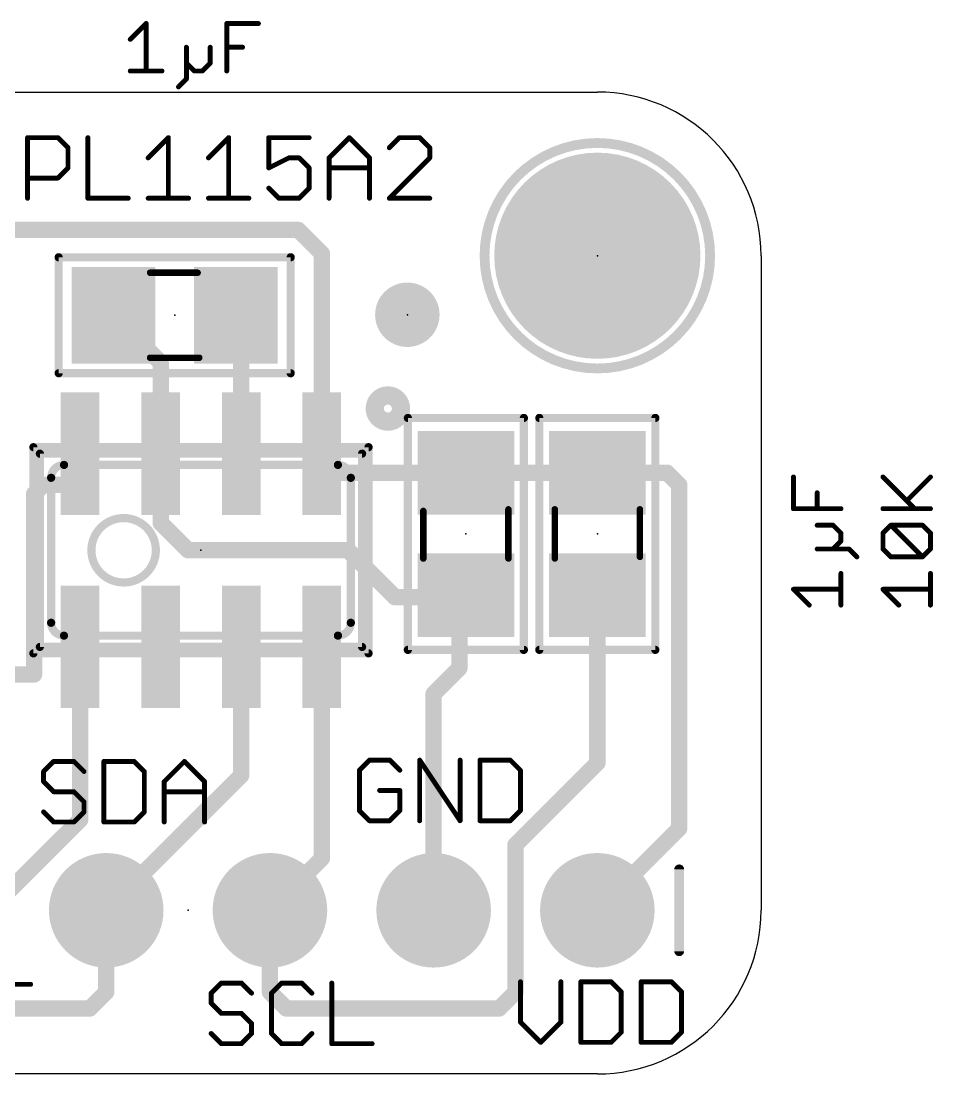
# Model space of a CAD drawing. Extents: x -3.5 to 20.4, y 0 to 16.3.
# Drawn here: x 6.3 to 20.45, y 0 to 16.34 of the extents above; entities that cross this region are included whole.
import ezdxf

# ---------------------------------------------------------------- set-up
doc = ezdxf.new("R2010")
doc.units = 0
for name, color, linetype in [('1', 12, 'CONTINUOUS'), ('17', 110, 'CONTINUOUS'), ('20', 53, 'CONTINUOUS'), ('21', 40, 'CONTINUOUS'), ('23', 53, 'CONTINUOUS'), ('27', 253, 'CONTINUOUS'), ('51', 253, 'CONTINUOUS')]:
    doc.layers.add(name, color=color, linetype=linetype)

# ---------------------------------------------------------------- blocks, each defined once
blk = doc.blocks.new('RECT')
blk.add_solid([(-0.5, -0.5), (0.5, -0.5), (-0.5, 0.5), (0.5, 0.5)])
blk = doc.blocks.new('PIE')
at = {"const_width": 0.5}
blk.add_lwpolyline([(0, -0.25, 1), (0, 0.25, 1), (0, -0.25)], format="xyb", dxfattribs=at)
blk = doc.blocks.new('ROUNDP')
at = {"const_width": 0.5}
blk.add_lwpolyline([(0, -0.25, 1), (0, 0.25, 1), (0, -0.25)], format="xyb", dxfattribs=at)

msp = doc.modelspace()

# ---------------------------------------------------------------- linework, layer by layer
at = {"layer": '1', "const_width": 0.254}
for points in [[(10.6, 13.1), (5.9, 13.1)], [(10.965, 12.735), (10.6, 13.1)], [(10.965, 9.628), (10.965, 12.735)], [(8.465, 11.043), (7.732, 11.776)], [(9.715, 11.693), (9.632, 11.776)], [(9.715, 9.628), (9.715, 11.693)], [(8.465, 9.628), (8.465, 11.043)], [(7.215, 9.36), (7.215, 9.628)], [(8.465, 8.553), (8.465, 9.628)], [(10.965, 9.628), (11.261, 9.332)], [(6.999, 9.144), (7.215, 9.36)], [(11.261, 9.332), (13.2, 9.332)], [(13.2, 9.332), (15.24, 9.332)], [(15.24, 9.332), (16.322, 9.332)], [(16.322, 9.332), (16.51, 9.144)], [(6.644, 9.144), (6.5, 9)], [(6.999, 9.144), (6.644, 9.144)], [(16.51, 9.144), (16.51, 3.81)], [(6.5, 9), (6.5, 6.2)], [(8.465, 8.553), (8.89, 8.128)], [(8.89, 8.128), (11.372, 8.128)], [(11.372, 8.128), (12.1, 7.4)], [(12.1, 7.4), (13.168, 7.4)], [(13.1, 7.332), (13.2, 7.432)], [(13.168, 7.4), (13.2, 7.432)], [(15.24, 7.432), (15.24, 4.826)], [(13.1, 6.3), (13.1, 7.332)], [(7.215, 6.628), (7.215, 3.945)], [(9.715, 6.628), (9.715, 4.635)], [(10.965, 6.628), (10.965, 3.345)], [(12.7, 5.9), (13.1, 6.3)], [(6.5, 6.2), (5.3, 6.2)], [(12.7, 2.54), (12.7, 5.9)], [(15.24, 4.826), (13.97, 3.556)], [(9.715, 4.635), (7.62, 2.54)], [(7.215, 3.945), (5.81, 2.54)], [(16.51, 3.81), (15.24, 2.54)], [(13.97, 3.556), (13.97, 1.27)], [(10.965, 3.345), (10.765, 3.145)], [(10.765, 3.145), (10.16, 2.54)], [(7.62, 2.54), (7.62, 1.27)], [(10.16, 1.27), (10.16, 2.54)], [(7.62, 1.27), (7.366, 1.016)], [(10.414, 1.016), (10.16, 1.27)], [(13.97, 1.27), (13.716, 1.016)], [(7.366, 1.016), (1.524, 1.016)], [(13.716, 1.016), (10.414, 1.016)]]:
    msp.add_lwpolyline(points, dxfattribs=at)
at = {"layer": '1', "const_width": 0.127}
for points in [[(10.6449, 13.1449, 1), (10.5551, 13.0551)], [(10.6, 13.0365, 1), (10.6, 13.1635)], [(11.0285, 12.735, 1), (10.9015, 12.735)], [(10.9201, 12.6901, 1), (11.0099, 12.7799)], [(7.7769, 11.8209, 1), (7.6871, 11.7311)], [(9.6769, 11.8209, 1), (9.5871, 11.7311)], [(9.7785, 11.693, 1), (9.6515, 11.693)], [(9.6701, 11.6481, 1), (9.7599, 11.7379)], [(8.5285, 11.043, 1), (8.4015, 11.043)], [(8.4201, 10.9981, 1), (8.5099, 11.0879)], [(7.2785, 9.628, 1), (7.1515, 9.628)], [(8.5285, 9.628, 1), (8.4015, 9.628)], [(8.4015, 9.628, 1), (8.5285, 9.628)], [(9.6515, 9.628, 1), (9.7785, 9.628)], [(11.0099, 9.6729, 1), (10.9201, 9.5831)], [(10.9015, 9.628, 1), (11.0285, 9.628)], [(7.2599, 9.3151, 1), (7.1701, 9.4049)], [(7.1515, 9.36, 1), (7.2785, 9.36)], [(11.261, 9.3955, 1), (11.261, 9.2685)], [(11.2161, 9.2871, 1), (11.3059, 9.3769)], [(13.2, 9.3955, 1), (13.2, 9.2685)], [(13.2, 9.2685, 1), (13.2, 9.3955)], [(15.24, 9.3955, 1), (15.24, 9.2685)], [(15.24, 9.2685, 1), (15.24, 9.3955)], [(16.3669, 9.3769, 1), (16.2771, 9.2871)], [(16.322, 9.2685, 1), (16.322, 9.3955)], [(6.644, 9.2075, 1), (6.644, 9.0805)], [(6.6889, 9.0991, 1), (6.5991, 9.1889)], [(6.9541, 9.1889, 1), (7.0439, 9.0991)], [(6.999, 9.0805, 1), (6.999, 9.2075)], [(16.5735, 9.144, 1), (16.4465, 9.144)], [(16.4651, 9.0991, 1), (16.5549, 9.1889)], [(6.5635, 9, 1), (6.4365, 9)], [(6.4551, 9.0449, 1), (6.5449, 8.9551)], [(8.5099, 8.5979, 1), (8.4201, 8.5081)], [(8.4015, 8.553, 1), (8.5285, 8.553)], [(8.89, 8.1915, 1), (8.89, 8.0645)], [(8.8451, 8.0831, 1), (8.9349, 8.1729)], [(11.4169, 8.1729, 1), (11.3271, 8.0831)], [(11.372, 8.0645, 1), (11.372, 8.1915)], [(12.1, 7.4635, 1), (12.1, 7.3365)], [(13.2449, 7.3871, 1), (13.1551, 7.4769)], [(13.2449, 7.3871, 1), (13.1551, 7.4769)], [(13.168, 7.3365, 1), (13.168, 7.4635)], [(15.3035, 7.432, 1), (15.1765, 7.432)], [(12.0551, 7.3551, 1), (12.1449, 7.4449)], [(13.1635, 7.332, 1), (13.0365, 7.332)], [(13.0551, 7.3769, 1), (13.1449, 7.2871)], [(13.1231, 7.4449, 1), (13.2129, 7.3551)], [(7.2785, 6.628, 1), (7.1515, 6.628)], [(9.7785, 6.628, 1), (9.6515, 6.628)], [(11.0285, 6.628, 1), (10.9015, 6.628)], [(13.1449, 6.2551, 1), (13.0551, 6.3449)], [(6.4365, 6.2, 1), (6.5635, 6.2)], [(6.5, 6.1365, 1), (6.5, 6.2635)], [(13.0365, 6.3, 1), (13.1635, 6.3)], [(12.7635, 5.9, 1), (12.6365, 5.9)], [(12.6551, 5.9449, 1), (12.7449, 5.8551)], [(15.2849, 4.7811, 1), (15.1951, 4.8709)], [(9.7599, 4.5901, 1), (9.6701, 4.6799)], [(15.1765, 4.826, 1), (15.3035, 4.826)], [(9.6515, 4.635, 1), (9.7785, 4.635)], [(7.1515, 3.945, 1), (7.2785, 3.945)], [(7.2599, 3.9001, 1), (7.1701, 3.9899)], [(16.5549, 3.7651, 1), (16.4651, 3.8549)], [(16.4465, 3.81, 1), (16.5735, 3.81)], [(14.0335, 3.556, 1), (13.9065, 3.556)], [(13.9251, 3.6009, 1), (14.0149, 3.5111)], [(11.0099, 3.3001, 1), (10.9201, 3.3899)], [(10.8099, 3.1001, 1), (10.7201, 3.1899)], [(10.9015, 3.345, 1), (11.0285, 3.345)], [(10.7201, 3.1899, 1), (10.8099, 3.1001)], [(7.6835, 2.54, 1), (7.5565, 2.54)], [(7.5751, 2.5849, 1), (7.6649, 2.4951)], [(10.2235, 2.54, 1), (10.0965, 2.54)], [(10.1151, 2.5849, 1), (10.2049, 2.4951)], [(15.1951, 2.5849, 1), (15.2849, 2.4951)], [(12.6365, 2.54, 1), (12.7635, 2.54)], [(7.5565, 1.27, 1), (7.6835, 1.27)], [(7.6649, 1.2251, 1), (7.5751, 1.3149)], [(10.2049, 1.3149, 1), (10.1151, 1.2251)], [(10.0965, 1.27, 1), (10.2235, 1.27)], [(13.9065, 1.27, 1), (14.0335, 1.27)], [(14.0149, 1.2251, 1), (13.9251, 1.3149)], [(7.3211, 1.0609, 1), (7.4109, 0.9711)], [(7.366, 0.9525, 1), (7.366, 1.0795)], [(10.414, 1.0795, 1), (10.414, 0.9525)], [(10.3691, 0.9711, 1), (10.4589, 1.0609)], [(13.6711, 1.0609, 1), (13.7609, 0.9711)], [(13.716, 0.9525, 1), (13.716, 1.0795)]]:
    msp.add_lwpolyline(points, format="xyb", dxfattribs=at)
at = {"layer": '20'}
for p, q in [((2.54, 15.24), (15.24, 15.24)), ((17.78, 12.7), (17.78, 2.54)), ((15.24, 0), (2.54, 0))]:
    msp.add_line(p, q, dxfattribs=at)
for centre, start, end in [((15.24, 12.7), 0, 90), ((15.24, 2.54), 270, 0)]:
    msp.add_arc(centre, 2.54, start, end, dxfattribs=at)
at = {"layer": '21'}
for points, const_width in [([(6.3996, 14.5518, 1), (6.3996, 14.5137)], 0.0381), ([(6.4187, 14.5327, 1), (6.3806, 14.5327)], 0.0381), ([(6.8834, 14.5462, 1), (6.8564, 14.5192)], 0.0381), ([(6.8699, 14.5137, 1), (6.8699, 14.5518)], 0.0381), ([(7.3542, 14.5327, 1), (7.3161, 14.5327)], 0.0381), ([(8.6032, 14.5327, 1), (8.5651, 14.5327)], 0.0381), ([(8.5977, 14.5192, 1), (8.5707, 14.5462)], 0.0381), ([(9.5388, 14.5327, 1), (9.5007, 14.5327)], 0.0381), ([(9.5332, 14.5192, 1), (9.5062, 14.5462)], 0.0381), ([(10.1417, 14.5518, 1), (10.1417, 14.5137)], 0.0381), ([(10.1607, 14.5327, 1), (10.1226, 14.5327)], 0.0381), ([(10.7688, 14.5137, 1), (10.7688, 14.5518)], 0.0381), ([(11.4042, 14.5462, 1), (11.3773, 14.5192)], 0.0381), ([(11.4042, 14.5192, 1), (11.3773, 14.5462)], 0.0381), ([(12.1695, 14.5518, 1), (12.1695, 14.5137)], 0.0381), ([(12.183, 14.5192, 1), (12.156, 14.5462)], 0.0381), ([(12.4965, 14.5462, 1), (12.4696, 14.5192)], 0.0381), ([(12.483, 14.5137, 1), (12.483, 14.5518)], 0.0381), ([(7.0457, 14.3759, 1), (7.0076, 14.3759)], 0.0381), ([(7.0132, 14.3625, 1), (7.0402, 14.3894)], 0.0381), ([(11.9993, 14.3894, 1), (12.0262, 14.3625)], 0.0381), ([(12.6589, 14.3759, 1), (12.6208, 14.3759)], 0.0381), ([(12.6263, 14.3625, 1), (12.6533, 14.3894)], 0.0381), ([(15.24, 10.95, 1), (15.24, 14.45, 1), (15.24, 10.95)], 0.1524), ([(8.2572, 14.2326, 1), (8.2841, 14.2057)], 0.0381), ([(9.1927, 14.2326, 1), (9.2196, 14.2057)], 0.0381), ([(10.4552, 14.2382, 1), (10.4552, 14.2001)], 0.0381), ([(10.4637, 14.2021, 1), (10.4467, 14.2362)], 0.0381), ([(10.6255, 14.2326, 1), (10.5985, 14.2057)], 0.0381), ([(10.612, 14.2001, 1), (10.612, 14.2382)], 0.0381), ([(11.0963, 14.2192, 1), (11.0582, 14.2192)], 0.0381), ([(11.0637, 14.2326, 1), (11.0907, 14.2057)], 0.0381), ([(11.7233, 14.2192, 1), (11.6852, 14.2192)], 0.0381), ([(11.6908, 14.2057, 1), (11.7178, 14.2326)], 0.0381), ([(12.6208, 14.2192, 1), (12.6589, 14.2192)], 0.0381), ([(12.6533, 14.2057, 1), (12.6263, 14.2326)], 0.0381), ([(7.0076, 14.0624, 1), (7.0457, 14.0624)], 0.0381), ([(7.0402, 14.0489, 1), (7.0132, 14.0759)], 0.0381), ([(10.1332, 14.0794, 1), (10.1502, 14.0454)], 0.0381), ([(10.1226, 14.0624, 1), (10.1607, 14.0624)], 0.0381), ([(10.7878, 14.0624, 1), (10.7497, 14.0624)], 0.0381), ([(10.7553, 14.0489, 1), (10.7822, 14.0759)], 0.0381), ([(11.0772, 14.0815, 1), (11.0772, 14.0434)], 0.0381), ([(11.7043, 14.0434, 1), (11.7043, 14.0815)], 0.0381), ([(6.3996, 13.9247, 1), (6.3996, 13.8866)], 0.0381), ([(6.8564, 13.9191, 1), (6.8834, 13.8922)], 0.0381), ([(6.8699, 13.8866, 1), (6.8699, 13.9247)], 0.0381), ([(10.1552, 13.7623, 1), (10.1282, 13.7354)], 0.0381), ([(10.7497, 13.7489, 1), (10.7878, 13.7489)], 0.0381), ([(10.7822, 13.7354, 1), (10.7553, 13.7623)], 0.0381), ([(6.3806, 13.5921, 1), (6.4187, 13.5921)], 0.0381), ([(7.3351, 13.6112, 1), (7.3351, 13.5731)], 0.0381), ([(7.3161, 13.5921, 1), (7.3542, 13.5921)], 0.0381), ([(7.9622, 13.5731, 1), (7.9622, 13.6112)], 0.0381), ([(8.2707, 13.6112, 1), (8.2707, 13.5731)], 0.0381), ([(8.5651, 13.5921, 1), (8.6032, 13.5921)], 0.0381), ([(8.8977, 13.5731, 1), (8.8977, 13.6112)], 0.0381), ([(9.2062, 13.6112, 1), (9.2062, 13.5731)], 0.0381), ([(9.5007, 13.5921, 1), (9.5388, 13.5921)], 0.0381), ([(9.8332, 13.5731, 1), (9.8332, 13.6112)], 0.0381), ([(10.2985, 13.6112, 1), (10.2985, 13.5731)], 0.0381), ([(10.285, 13.5786, 1), (10.3119, 13.6056)], 0.0381), ([(10.5985, 13.6056, 1), (10.6255, 13.5786)], 0.0381), ([(10.612, 13.5731, 1), (10.612, 13.6112)], 0.0381), ([(11.0582, 13.5921, 1), (11.0963, 13.5921)], 0.0381), ([(11.6852, 13.5921, 1), (11.7233, 13.5921)], 0.0381), ([(12.0127, 13.6112, 1), (12.0127, 13.5731)], 0.0381), ([(11.9993, 13.6056, 1), (12.0262, 13.5786)], 0.0381), ([(12.6398, 13.5731, 1), (12.6398, 13.6112)], 0.0381), ([(6.882, 12.7078, 1), (6.882, 12.6442)], 0.0635), ([(6.9138, 12.676, 1), (6.8503, 12.676)], 0.0635), ([(10.5138, 12.676, 1), (10.4503, 12.676)], 0.0635), ([(10.482, 12.6442, 1), (10.482, 12.7078)], 0.0635), ([(6.882, 10.9078, 1), (6.882, 10.8443)], 0.0635), ([(6.8503, 10.876, 1), (6.9138, 10.876)], 0.0635), ([(10.4503, 10.876, 1), (10.5138, 10.876)], 0.0635), ([(10.482, 10.8443, 1), (10.482, 10.9078)], 0.0635), ([(11.99, 10.1866, 1), (11.99, 10.4694, 1), (11.99, 10.1866)], 0.4064), ([(12.3, 10.2138, 1), (12.3, 10.1502)], 0.0635), ([(12.3318, 10.182, 1), (12.2683, 10.182)], 0.0635), ([(14.1318, 10.182, 1), (14.0683, 10.182)], 0.0635), ([(14.1, 10.1502, 1), (14.1, 10.2138)], 0.0635), ([(14.34, 10.2138, 1), (14.34, 10.1502)], 0.0635), ([(14.3718, 10.182, 1), (14.3082, 10.182)], 0.0635), ([(16.1717, 10.182, 1), (16.1083, 10.182)], 0.0635), ([(16.14, 10.1502, 1), (16.14, 10.2138)], 0.0635), ([(6.49, 9.7598, 1), (6.49, 9.6962)], 0.0635), ([(6.5217, 9.728, 1), (6.4583, 9.728)], 0.0635), ([(11.7218, 9.728, 1), (11.6583, 9.728)], 0.0635), ([(11.69, 9.6962, 1), (11.69, 9.7598)], 0.0635), ([(6.49, 6.5598, 1), (6.49, 6.4963)], 0.0635), ([(6.4583, 6.528, 1), (6.5217, 6.528)], 0.0635), ([(11.6583, 6.528, 1), (11.7218, 6.528)], 0.0635), ([(11.69, 6.4963, 1), (11.69, 6.5598)], 0.0635), ([(12.3, 6.6138, 1), (12.3, 6.5503)], 0.0635), ([(12.2683, 6.582, 1), (12.3318, 6.582)], 0.0635), ([(14.0683, 6.582, 1), (14.1318, 6.582)], 0.0635), ([(14.1, 6.5503, 1), (14.1, 6.6138)], 0.0635), ([(14.3082, 6.582, 1), (14.3718, 6.582)], 0.0635), ([(14.34, 6.6138, 1), (14.34, 6.5503)], 0.0635), ([(16.1083, 6.582, 1), (16.1717, 6.582)], 0.0635), ([(16.14, 6.5503, 1), (16.14, 6.6138)], 0.0635), ([(11.7049, 4.8898, 1), (11.7049, 4.8517)], 0.0381), ([(11.7183, 4.8572, 1), (11.6914, 4.8842)], 0.0381), ([(12.0319, 4.8842, 1), (12.0049, 4.8572)], 0.0381), ([(12.0184, 4.8517, 1), (12.0184, 4.8898)], 0.0381), ([(12.4995, 4.8813, 1), (12.4678, 4.8601)], 0.0381), ([(12.5027, 4.8707, 1), (12.4646, 4.8707)], 0.0381), ([(13.1297, 4.8707, 1), (13.0916, 4.8707)], 0.0381), ([(13.4191, 4.8898, 1), (13.4191, 4.8517)], 0.0381), ([(13.4382, 4.8707, 1), (13.4001, 4.8707)], 0.0381), ([(13.9029, 4.8842, 1), (13.876, 4.8572)], 0.0381), ([(13.8894, 4.8517, 1), (13.8894, 4.8898)], 0.0381), ([(6.8049, 4.8698, 1), (6.8049, 4.8317)], 0.0381), ([(6.8183, 4.8372, 1), (6.7914, 4.8642)], 0.0381), ([(7.1319, 4.8642, 1), (7.1049, 4.8372)], 0.0381), ([(7.1184, 4.8317, 1), (7.1184, 4.8698)], 0.0381), ([(7.5836, 4.8698, 1), (7.5836, 4.8317)], 0.0381), ([(7.6027, 4.8507, 1), (7.5646, 4.8507)], 0.0381), ([(8.0674, 4.8642, 1), (8.0404, 4.8372)], 0.0381), ([(8.0539, 4.8317, 1), (8.0539, 4.8698)], 0.0381), ([(8.8461, 4.8642, 1), (8.8192, 4.8372)], 0.0381), ([(8.8461, 4.8372, 1), (8.8192, 4.8642)], 0.0381), ([(11.5671, 4.7139, 1), (11.529, 4.7139)], 0.0381), ([(11.5346, 4.7274, 1), (11.5616, 4.7005)], 0.0381), ([(12.1617, 4.7005, 1), (12.1886, 4.7274)], 0.0381), ([(14.0653, 4.7139, 1), (14.0272, 4.7139)], 0.0381), ([(14.0327, 4.7005, 1), (14.0597, 4.7274)], 0.0381), ([(6.6346, 4.7074, 1), (6.6616, 4.6805)], 0.0381), ([(6.6672, 4.6939, 1), (6.6291, 4.6939)], 0.0381), ([(7.2617, 4.6805, 1), (7.2886, 4.7074)], 0.0381), ([(8.2297, 4.6939, 1), (8.1916, 4.6939)], 0.0381), ([(8.1972, 4.6805, 1), (8.2242, 4.7074)], 0.0381), ([(6.6616, 4.5506, 1), (6.6346, 4.5237)], 0.0381), ([(6.6291, 4.5372, 1), (6.6672, 4.5372)], 0.0381), ([(6.8049, 4.3994, 1), (6.8049, 4.3613)], 0.0381), ([(6.7914, 4.3669, 1), (6.8183, 4.3939)], 0.0381), ([(7.1319, 4.3939, 1), (7.1049, 4.3669)], 0.0381), ([(7.1184, 4.3613, 1), (7.1184, 4.3994)], 0.0381), ([(8.5382, 4.5372, 1), (8.5001, 4.5372)], 0.0381), ([(8.5191, 4.3994, 1), (8.5191, 4.3613)], 0.0381), ([(8.5057, 4.5506, 1), (8.5326, 4.5237)], 0.0381), ([(9.1653, 4.5372, 1), (9.1272, 4.5372)], 0.0381), ([(9.1327, 4.5237, 1), (9.1597, 4.5506)], 0.0381), ([(9.1462, 4.3613, 1), (9.1462, 4.3994)], 0.0381), ([(11.8616, 4.4195, 1), (11.8616, 4.3814)], 0.0381), ([(12.1942, 4.4004, 1), (12.1561, 4.4004)], 0.0381), ([(12.1752, 4.3814, 1), (12.1752, 4.4195)], 0.0381), ([(7.2942, 4.2236, 1), (7.2561, 4.2236)], 0.0381), ([(7.2617, 4.2102, 1), (7.2886, 4.2371)], 0.0381), ([(6.6616, 4.0803, 1), (6.6346, 4.0534)], 0.0381), ([(7.2561, 4.0669, 1), (7.2942, 4.0669)], 0.0381), ([(7.2886, 4.0534, 1), (7.2617, 4.0803)], 0.0381), ([(8.1916, 4.0669, 1), (8.2297, 4.0669)], 0.0381), ([(8.2242, 4.0534, 1), (8.1972, 4.0803)], 0.0381), ([(11.529, 4.0869, 1), (11.5671, 4.0869)], 0.0381), ([(11.5616, 4.1003, 1), (11.5346, 4.0734)], 0.0381), ([(12.1561, 4.0869, 1), (12.1942, 4.0869)], 0.0381), ([(12.1886, 4.0734, 1), (12.1617, 4.1003)], 0.0381), ([(14.0272, 4.0869, 1), (14.0653, 4.0869)], 0.0381), ([(14.0597, 4.0734, 1), (14.0327, 4.1003)], 0.0381), ([(6.8049, 3.9292, 1), (6.8049, 3.8911)], 0.0381), ([(6.7914, 3.8966, 1), (6.8183, 3.9236)], 0.0381), ([(7.1049, 3.9236, 1), (7.1319, 3.8966)], 0.0381), ([(7.1184, 3.8911, 1), (7.1184, 3.9292)], 0.0381), ([(7.5836, 3.9292, 1), (7.5836, 3.8911)], 0.0381), ([(7.5646, 3.9101, 1), (7.6027, 3.9101)], 0.0381), ([(8.0404, 3.9236, 1), (8.0674, 3.8966)], 0.0381), ([(8.0539, 3.8911, 1), (8.0539, 3.9292)], 0.0381), ([(8.5001, 3.9101, 1), (8.5382, 3.9101)], 0.0381), ([(9.1272, 3.9101, 1), (9.1653, 3.9101)], 0.0381), ([(11.7049, 3.9492, 1), (11.7049, 3.9111)], 0.0381), ([(11.6914, 3.9166, 1), (11.7183, 3.9436)], 0.0381), ([(12.0049, 3.9436, 1), (12.0319, 3.9166)], 0.0381), ([(12.0184, 3.9111, 1), (12.0184, 3.9492)], 0.0381), ([(12.4646, 3.9301, 1), (12.5027, 3.9301)], 0.0381), ([(13.0916, 3.9301, 1), (13.1297, 3.9301)], 0.0381), ([(13.0948, 3.9195, 1), (13.1265, 3.9407)], 0.0381), ([(13.4191, 3.9492, 1), (13.4191, 3.9111)], 0.0381), ([(13.4001, 3.9301, 1), (13.4382, 3.9301)], 0.0381), ([(13.876, 3.9436, 1), (13.9029, 3.9166)], 0.0381), ([(13.8894, 3.9111, 1), (13.8894, 3.9492)], 0.0381), ([(6.4462, 1.3717, 1), (6.4462, 1.4098)], 0.0381), ([(9.4049, 1.4298, 1), (9.4049, 1.3917)], 0.0381), ([(9.4183, 1.3972, 1), (9.3914, 1.4242)], 0.0381), ([(9.7319, 1.4242, 1), (9.7049, 1.3972)], 0.0381), ([(9.7184, 1.3917, 1), (9.7184, 1.4298)], 0.0381), ([(10.3404, 1.4298, 1), (10.3404, 1.3917)], 0.0381), ([(10.3539, 1.3972, 1), (10.3269, 1.4242)], 0.0381), ([(10.6674, 1.4242, 1), (10.6404, 1.3972)], 0.0381), ([(10.6539, 1.3917, 1), (10.6539, 1.4298)], 0.0381), ([(11.1382, 1.4107, 1), (11.1001, 1.4107)], 0.0381), ([(14.0671, 1.4307, 1), (14.029, 1.4307)], 0.0381), ([(14.6942, 1.4307, 1), (14.6561, 1.4307)], 0.0381), ([(14.9836, 1.4498, 1), (14.9836, 1.4117)], 0.0381), ([(15.0027, 1.4307, 1), (14.9646, 1.4307)], 0.0381), ([(15.4674, 1.4442, 1), (15.4404, 1.4172)], 0.0381), ([(15.4539, 1.4117, 1), (15.4539, 1.4498)], 0.0381), ([(15.6297, 1.2739, 1), (15.5916, 1.2739)], 0.0381), ([(15.9191, 1.4498, 1), (15.9191, 1.4117)], 0.0381), ([(15.9382, 1.4307, 1), (15.9001, 1.4307)], 0.0381), ([(16.4029, 1.4442, 1), (16.376, 1.4172)], 0.0381), ([(16.3894, 1.4117, 1), (16.3894, 1.4498)], 0.0381), ([(16.5653, 1.2739, 1), (16.5272, 1.2739)], 0.0381), ([(9.2346, 1.2674, 1), (9.2616, 1.2405)], 0.0381), ([(9.2672, 1.2539, 1), (9.2291, 1.2539)], 0.0381), ([(9.8617, 1.2405, 1), (9.8886, 1.2674)], 0.0381), ([(10.1701, 1.2674, 1), (10.1971, 1.2405)], 0.0381), ([(10.2027, 1.2539, 1), (10.1646, 1.2539)], 0.0381), ([(10.7972, 1.2405, 1), (10.8242, 1.2674)], 0.0381), ([(15.5972, 1.2605, 1), (15.6242, 1.2874)], 0.0381), ([(16.5327, 1.2605, 1), (16.5597, 1.2874)], 0.0381), ([(9.2616, 1.1106, 1), (9.2346, 1.0837)], 0.0381), ([(9.2291, 1.0972, 1), (9.2672, 1.0972)], 0.0381), ([(9.4049, 0.9595, 1), (9.4049, 0.9214)], 0.0381), ([(9.3914, 0.9269, 1), (9.4183, 0.9539)], 0.0381), ([(9.7319, 0.9539, 1), (9.7049, 0.9269)], 0.0381), ([(9.7184, 0.9214, 1), (9.7184, 0.9595)], 0.0381), ([(9.8942, 0.7836, 1), (9.8561, 0.7836)], 0.0381), ([(14.029, 0.8036, 1), (14.0671, 0.8036)], 0.0381), ([(14.0616, 0.8171, 1), (14.0346, 0.7902)], 0.0381), ([(14.6561, 0.8036, 1), (14.6942, 0.8036)], 0.0381), ([(14.6886, 0.7902, 1), (14.6617, 0.8171)], 0.0381), ([(9.2616, 0.6403, 1), (9.2346, 0.6134)], 0.0381), ([(9.8617, 0.7702, 1), (9.8886, 0.7971)], 0.0381), ([(9.8886, 0.6134, 1), (9.8617, 0.6403)], 0.0381), ([(10.1971, 0.6403, 1), (10.1701, 0.6134)], 0.0381), ([(10.8242, 0.6134, 1), (10.7972, 0.6403)], 0.0381), ([(15.5916, 0.6469, 1), (15.6297, 0.6469)], 0.0381), ([(15.6242, 0.6334, 1), (15.5972, 0.6603)], 0.0381), ([(16.5272, 0.6469, 1), (16.5653, 0.6469)], 0.0381), ([(16.5597, 0.6334, 1), (16.5327, 0.6603)], 0.0381), ([(9.4049, 0.4892, 1), (9.4049, 0.4511)], 0.0381), ([(9.3914, 0.4566, 1), (9.4183, 0.4836)], 0.0381), ([(9.7049, 0.4836, 1), (9.7319, 0.4566)], 0.0381), ([(9.7184, 0.4511, 1), (9.7184, 0.4892)], 0.0381), ([(9.8561, 0.6269, 1), (9.8942, 0.6269)], 0.0381), ([(10.1646, 0.6269, 1), (10.2027, 0.6269)], 0.0381), ([(10.3404, 0.4892, 1), (10.3404, 0.4511)], 0.0381), ([(10.3269, 0.4566, 1), (10.3539, 0.4836)], 0.0381), ([(10.6404, 0.4836, 1), (10.6674, 0.4566)], 0.0381), ([(10.6539, 0.4511, 1), (10.6539, 0.4892)], 0.0381), ([(11.1191, 0.4892, 1), (11.1191, 0.4511)], 0.0381), ([(11.7462, 0.4511, 1), (11.7462, 0.4892)], 0.0381), ([(14.3482, 0.5036, 1), (14.3751, 0.4766)], 0.0381), ([(14.3482, 0.4766, 1), (14.3751, 0.5036)], 0.0381), ([(14.9836, 0.5091, 1), (14.9836, 0.4711)], 0.0381), ([(14.9646, 0.4901, 1), (15.0027, 0.4901)], 0.0381), ([(15.4404, 0.5036, 1), (15.4674, 0.4766)], 0.0381), ([(15.4539, 0.4711, 1), (15.4539, 0.5091)], 0.0381), ([(15.9191, 0.5091, 1), (15.9191, 0.4711)], 0.0381), ([(15.9001, 0.4901, 1), (15.9382, 0.4901)], 0.0381), ([(16.376, 0.5036, 1), (16.4029, 0.4766)], 0.0381), ([(16.3894, 0.4711, 1), (16.3894, 0.5091)], 0.0381), ([(11.1001, 0.4701, 1), (11.1382, 0.4701)], 0.0381)]:
    msp.add_lwpolyline(points, format="xyb", dxfattribs=dict(at, const_width=const_width))
for points, const_width in [([(6.3996, 13.5921), (6.3996, 14.5327)], 0.0762), ([(6.3996, 14.5327), (6.8699, 14.5327)], 0.0762), ([(6.8699, 14.5327), (7.0267, 14.3759)], 0.0762), ([(7.3351, 14.5327), (7.3351, 13.5921)], 0.0762), ([(8.2707, 14.2192), (8.5842, 14.5327)], 0.0762), ([(8.5842, 14.5327), (8.5842, 13.5921)], 0.0762), ([(9.2062, 14.2192), (9.5197, 14.5327)], 0.0762), ([(9.5197, 14.5327), (9.5197, 13.5921)], 0.0762), ([(10.7688, 14.5327), (10.1417, 14.5327)], 0.0762), ([(10.1417, 14.5327), (10.1417, 14.0624)], 0.0762), ([(11.0772, 14.2192), (11.3907, 14.5327)], 0.0762), ([(11.3907, 14.5327), (11.7043, 14.2192)], 0.0762), ([(12.1695, 14.5327), (12.0127, 14.3759)], 0.0762), ([(12.483, 14.5327), (12.1695, 14.5327)], 0.0762), ([(12.6398, 14.3759), (12.483, 14.5327)], 0.0762), ([(7.0267, 14.3759), (7.0267, 14.0624)], 0.0762), ([(12.6398, 14.2192), (12.6398, 14.3759)], 0.0762), ([(10.1417, 14.0624), (10.4552, 14.2192)], 0.0762), ([(10.4552, 14.2192), (10.612, 14.2192)], 0.0762), ([(10.612, 14.2192), (10.7688, 14.0624)], 0.0762), ([(11.0772, 13.5921), (11.0772, 14.2192)], 0.0762), ([(11.7043, 14.2192), (11.7043, 13.5921)], 0.0762), ([(12.0127, 13.5921), (12.6398, 14.2192)], 0.0762), ([(7.0267, 14.0624), (6.8699, 13.9056)], 0.0762), ([(10.7688, 14.0624), (10.7688, 13.7489)], 0.0762), ([(11.0772, 14.0624), (11.7043, 14.0624)], 0.0762), ([(6.8699, 13.9056), (6.3996, 13.9056)], 0.0762), ([(10.2985, 13.5921), (10.1417, 13.7489)], 0.0762), ([(10.7688, 13.7489), (10.612, 13.5921)], 0.0762), ([(7.3351, 13.5921), (7.9622, 13.5921)], 0.0762), ([(8.2707, 13.5921), (8.8977, 13.5921)], 0.0762), ([(9.2062, 13.5921), (9.8332, 13.5921)], 0.0762), ([(10.612, 13.5921), (10.2985, 13.5921)], 0.0762), ([(12.6398, 13.5921), (12.0127, 13.5921)], 0.0762), ([(6.882, 10.876), (6.882, 12.676)], 0.127), ([(6.882, 12.676), (10.482, 12.676)], 0.127), ([(10.482, 12.676), (10.482, 10.876)], 0.127), ([(10.482, 10.876), (6.882, 10.876)], 0.127), ([(12.3, 6.582), (12.3, 10.182)], 0.127), ([(12.3, 10.182), (14.1, 10.182)], 0.127), ([(14.1, 10.182), (14.1, 6.582)], 0.127), ([(14.34, 10.182), (16.14, 10.182)], 0.127), ([(14.34, 6.582), (14.34, 10.182)], 0.127), ([(16.14, 10.182), (16.14, 6.582)], 0.127), ([(6.49, 9.728), (11.69, 9.728)], 0.127), ([(6.49, 6.528), (6.49, 9.728)], 0.127), ([(11.69, 9.728), (11.69, 6.528)], 0.127), ([(11.69, 6.528), (6.49, 6.528)], 0.127), ([(14.1, 6.582), (12.3, 6.582)], 0.127), ([(16.14, 6.582), (14.34, 6.582)], 0.127), ([(11.7049, 4.8707), (11.5481, 4.7139)], 0.0762), ([(12.0184, 4.8707), (11.7049, 4.8707)], 0.0762), ([(12.1752, 4.7139), (12.0184, 4.8707)], 0.0762), ([(12.4836, 3.9301), (12.4836, 4.8707)], 0.0762), ([(12.4836, 4.8707), (13.1107, 3.9301)], 0.0762), ([(13.1107, 3.9301), (13.1107, 4.8707)], 0.0762), ([(13.4191, 4.8707), (13.4191, 3.9301)], 0.0762), ([(13.8894, 4.8707), (13.4191, 4.8707)], 0.0762), ([(14.0462, 4.7139), (13.8894, 4.8707)], 0.0762), ([(6.8049, 4.8507), (6.6481, 4.6939)], 0.0762), ([(7.1184, 4.8507), (6.8049, 4.8507)], 0.0762), ([(7.2752, 4.6939), (7.1184, 4.8507)], 0.0762), ([(7.5836, 4.8507), (7.5836, 3.9101)], 0.0762), ([(8.0539, 4.8507), (7.5836, 4.8507)], 0.0762), ([(8.2107, 4.6939), (8.0539, 4.8507)], 0.0762), ([(8.5191, 4.5372), (8.8327, 4.8507)], 0.0762), ([(8.8327, 4.8507), (9.1462, 4.5372)], 0.0762), ([(11.5481, 4.7139), (11.5481, 4.0869)], 0.0762), ([(14.0462, 4.0869), (14.0462, 4.7139)], 0.0762), ([(6.6481, 4.6939), (6.6481, 4.5372)], 0.0762), ([(8.2107, 4.0669), (8.2107, 4.6939)], 0.0762), ([(6.6481, 4.5372), (6.8049, 4.3804)], 0.0762), ([(6.8049, 4.3804), (7.1184, 4.3804)], 0.0762), ([(7.1184, 4.3804), (7.2752, 4.2236)], 0.0762), ([(8.5191, 3.9101), (8.5191, 4.5372)], 0.0762), ([(8.5191, 4.3804), (9.1462, 4.3804)], 0.0762), ([(9.1462, 4.5372), (9.1462, 3.9101)], 0.0762), ([(12.1752, 4.4004), (11.8616, 4.4004)], 0.0762), ([(12.1752, 4.0869), (12.1752, 4.4004)], 0.0762), ([(7.2752, 4.2236), (7.2752, 4.0669)], 0.0762), ([(6.8049, 3.9101), (6.6481, 4.0669)], 0.0762), ([(7.2752, 4.0669), (7.1184, 3.9101)], 0.0762), ([(8.0539, 3.9101), (8.2107, 4.0669)], 0.0762), ([(11.5481, 4.0869), (11.7049, 3.9301)], 0.0762), ([(12.0184, 3.9301), (12.1752, 4.0869)], 0.0762), ([(13.8894, 3.9301), (14.0462, 4.0869)], 0.0762), ([(7.1184, 3.9101), (6.8049, 3.9101)], 0.0762), ([(7.5836, 3.9101), (8.0539, 3.9101)], 0.0762), ([(11.7049, 3.9301), (12.0184, 3.9301)], 0.0762), ([(13.4191, 3.9301), (13.8894, 3.9301)], 0.0762), ([(5.8191, 1.3907), (6.4462, 1.3907)], 0.0762), ([(9.4049, 1.4107), (9.2481, 1.2539)], 0.0762), ([(9.7184, 1.4107), (9.4049, 1.4107)], 0.0762), ([(9.8752, 1.2539), (9.7184, 1.4107)], 0.0762), ([(10.3404, 1.4107), (10.1836, 1.2539)], 0.0762), ([(10.6539, 1.4107), (10.3404, 1.4107)], 0.0762), ([(10.8107, 1.2539), (10.6539, 1.4107)], 0.0762), ([(11.1191, 1.4107), (11.1191, 0.4701)], 0.0762), ([(14.0481, 1.4307), (14.0481, 0.8036)], 0.0762), ([(14.6752, 0.8036), (14.6752, 1.4307)], 0.0762), ([(14.9836, 1.4307), (14.9836, 0.4901)], 0.0762), ([(15.4539, 1.4307), (14.9836, 1.4307)], 0.0762), ([(15.6107, 1.2739), (15.4539, 1.4307)], 0.0762), ([(15.6107, 0.6469), (15.6107, 1.2739)], 0.0762), ([(15.9191, 1.4307), (15.9191, 0.4901)], 0.0762), ([(16.3894, 1.4307), (15.9191, 1.4307)], 0.0762), ([(16.5462, 1.2739), (16.3894, 1.4307)], 0.0762), ([(16.5462, 0.6469), (16.5462, 1.2739)], 0.0762), ([(9.2481, 1.2539), (9.2481, 1.0972)], 0.0762), ([(10.1836, 1.2539), (10.1836, 0.6269)], 0.0762), ([(9.2481, 1.0972), (9.4049, 0.9404)], 0.0762), ([(9.4049, 0.9404), (9.7184, 0.9404)], 0.0762), ([(9.7184, 0.9404), (9.8752, 0.7836)], 0.0762), ([(9.8752, 0.7836), (9.8752, 0.6269)], 0.0762), ([(14.0481, 0.8036), (14.3616, 0.4901)], 0.0762), ([(14.3616, 0.4901), (14.6752, 0.8036)], 0.0762), ([(9.4049, 0.4701), (9.2481, 0.6269)], 0.0762), ([(9.8752, 0.6269), (9.7184, 0.4701)], 0.0762), ([(10.1836, 0.6269), (10.3404, 0.4701)], 0.0762), ([(10.6539, 0.4701), (10.8107, 0.6269)], 0.0762), ([(15.4539, 0.4901), (15.6107, 0.6469)], 0.0762), ([(16.3894, 0.4901), (16.5462, 0.6469)], 0.0762), ([(9.7184, 0.4701), (9.4049, 0.4701)], 0.0762), ([(10.3404, 0.4701), (10.6539, 0.4701)], 0.0762), ([(11.1191, 0.4701), (11.7462, 0.4701)], 0.0762), ([(14.9836, 0.4901), (15.4539, 0.4901)], 0.0762), ([(15.9191, 0.4901), (16.3894, 0.4901)], 0.0762)]:
    msp.add_lwpolyline(points, dxfattribs=dict(at, const_width=const_width))
at = {"layer": '23'}
for p in [(15.24, 12.7), (8.682, 11.776), (12.292, 11.784), (13.2, 8.382), (15.24, 8.382), (9.09, 8.128), (8.89, 2.54)]:
    msp.add_point(p, dxfattribs=at)
at = {"layer": '27', "const_width": 0.0381}
for points in [[(9.4899, 16.3234, 1), (9.4899, 16.2853)], [(9.9814, 16.2853, 1), (9.9814, 16.3234)], [(8.2579, 16.3043, 1), (8.2198, 16.3043)], [(8.2523, 16.2909, 1), (8.2254, 16.3178)], [(9.509, 16.3043, 1), (9.4709, 16.3043)], [(7.9796, 16.0721, 1), (8.0066, 16.0451)], [(8.8834, 15.9357, 1), (8.8453, 15.9357)], [(9.2521, 15.9357, 1), (9.214, 15.9357)], [(9.4899, 15.9548, 1), (9.4899, 15.9167)], [(9.7357, 15.9167, 1), (9.7357, 15.9548)], [(8.8834, 15.69, 1), (8.8453, 15.69)], [(8.8453, 15.69, 1), (8.8834, 15.69)], [(8.8779, 15.7034, 1), (8.8509, 15.6765)], [(9.214, 15.69, 1), (9.2521, 15.69)], [(9.2465, 15.6765, 1), (9.2195, 15.7034)], [(7.9931, 15.5861, 1), (7.9931, 15.548)], [(8.2198, 15.5671, 1), (8.2579, 15.5671)], [(8.4846, 15.548, 1), (8.4846, 15.5861)], [(8.9873, 15.5861, 1), (8.9873, 15.548)], [(8.9738, 15.5536, 1), (9.0007, 15.5806)], [(9.0967, 15.5806, 1), (9.1236, 15.5536)], [(9.1101, 15.548, 1), (9.1101, 15.5861)], [(9.4709, 15.5671, 1), (9.509, 15.5671)], [(8.8453, 15.4442, 1), (8.8834, 15.4442)], [(8.8779, 15.4308, 1), (8.8509, 15.4577)], [(8.728, 15.3348, 1), (8.755, 15.3079)], [(18.3017, 9.2654, 1), (18.2636, 9.2654)], [(19.6851, 9.2789, 1), (19.6582, 9.2519)], [(20.4224, 9.2519, 1), (20.3954, 9.2789)], [(18.6703, 9.0197, 1), (18.6322, 9.0197)], [(20.0268, 8.9103, 1), (20.0538, 8.8833)], [(18.2827, 8.793, 1), (18.2827, 8.7549)], [(18.2636, 8.7739, 1), (18.3017, 8.7739)], [(18.6322, 8.7739, 1), (18.6703, 8.7739)], [(19.0199, 8.7549, 1), (19.0199, 8.793)], [(19.6717, 8.793, 1), (19.6717, 8.7549)], [(20.1497, 8.7605, 1), (20.1766, 8.7874)], [(20.4089, 8.7549, 1), (20.4089, 8.793)], [(18.6513, 8.5361, 1), (18.6513, 8.498)], [(18.9105, 8.5305, 1), (18.8836, 8.5035)], [(18.897, 8.498, 1), (18.897, 8.5361)], [(19.7945, 8.5361, 1), (19.7945, 8.498)], [(19.808, 8.5305, 1), (19.7811, 8.5035)], [(19.808, 8.5035, 1), (19.7811, 8.5305)], [(20.2995, 8.5305, 1), (20.2726, 8.5035)], [(20.286, 8.498, 1), (20.286, 8.5361)], [(19.0389, 8.3941, 1), (19.0008, 8.3941)], [(19.0064, 8.3807, 1), (19.0334, 8.4076)], [(19.6907, 8.3941, 1), (19.6526, 8.3941)], [(19.6582, 8.4076, 1), (19.6851, 8.3807)], [(20.428, 8.3941, 1), (20.3899, 8.3941)], [(20.3954, 8.3807, 1), (20.4224, 8.4076)], [(18.6513, 8.1674, 1), (18.6513, 8.1293)], [(18.897, 8.1674, 1), (18.897, 8.1293)], [(18.8836, 8.1619, 1), (18.9105, 8.1349)], [(18.897, 8.1293, 1), (18.897, 8.1674)], [(19.0008, 8.2713, 1), (19.0389, 8.2713)], [(19.0334, 8.2578, 1), (19.0064, 8.2847)], [(19.1562, 8.1619, 1), (19.1293, 8.1349)], [(19.1428, 8.1293, 1), (19.1428, 8.1674)], [(19.6851, 8.1619, 1), (19.6582, 8.1349)], [(20.4224, 8.1349, 1), (20.3954, 8.1619)], [(19.2522, 8.012, 1), (19.2791, 8.039)], [(19.6526, 8.1484, 1), (19.6907, 8.1484)], [(19.7945, 8.0446, 1), (19.7945, 8.0065)], [(19.7811, 8.012, 1), (19.808, 8.039)], [(20.2726, 8.039, 1), (20.2995, 8.012)], [(20.2726, 8.012, 1), (20.2995, 8.039)], [(20.286, 8.0065, 1), (20.286, 8.0446)], [(20.3899, 8.1484, 1), (20.428, 8.1484)], [(19.0389, 7.7686, 1), (19.0008, 7.7686)], [(20.428, 7.7686, 1), (20.3899, 7.7686)], [(18.2827, 7.5419, 1), (18.2827, 7.5038)], [(18.2961, 7.5363, 1), (18.2692, 7.5094)], [(19.0199, 7.5038, 1), (19.0199, 7.5419)], [(19.6717, 7.5419, 1), (19.6717, 7.5038)], [(19.6851, 7.5363, 1), (19.6582, 7.5094)], [(20.4089, 7.5038, 1), (20.4089, 7.5419)], [(18.5149, 7.2636, 1), (18.5419, 7.2906)], [(19.0008, 7.2771, 1), (19.0389, 7.2771)], [(19.9039, 7.2636, 1), (19.9309, 7.2906)], [(20.3899, 7.2771, 1), (20.428, 7.2771)]]:
    msp.add_lwpolyline(points, format="xyb", dxfattribs=at)
at = {"layer": '27', "const_width": 0.0762}
for points in [[(7.9931, 16.0586), (8.2388, 16.3043)], [(8.2388, 16.3043), (8.2388, 15.5671)], [(9.4899, 15.5671), (9.4899, 16.3043)], [(9.4899, 16.3043), (9.9814, 16.3043)], [(8.8644, 15.9357), (8.8644, 15.69)], [(9.233, 15.69), (9.233, 15.9357)], [(9.4899, 15.9357), (9.7357, 15.9357)], [(8.8644, 15.69), (8.9873, 15.5671)], [(8.8644, 15.69), (8.8644, 15.4442)], [(9.1101, 15.5671), (9.233, 15.69)], [(7.9931, 15.5671), (8.4846, 15.5671)], [(8.9873, 15.5671), (9.1101, 15.5671)], [(8.8644, 15.4442), (8.7415, 15.3214)], [(18.2827, 8.7739), (18.2827, 9.2654)], [(20.1632, 8.7739), (19.6717, 9.2654)], [(20.0403, 8.8968), (20.4089, 9.2654)], [(18.6513, 8.7739), (18.6513, 9.0197)], [(19.0199, 8.7739), (18.2827, 8.7739)], [(19.6717, 8.7739), (20.4089, 8.7739)], [(18.897, 8.517), (18.6513, 8.517)], [(19.0199, 8.3941), (18.897, 8.517)], [(19.6717, 8.3941), (19.7945, 8.517)], [(19.7945, 8.517), (20.286, 8.517)], [(20.286, 8.0255), (19.7945, 8.517)], [(20.286, 8.517), (20.4089, 8.3941)], [(19.0199, 8.2713), (19.0199, 8.3941)], [(19.6717, 8.1484), (19.6717, 8.3941)], [(20.4089, 8.3941), (20.4089, 8.1484)], [(18.6513, 8.1484), (18.897, 8.1484)], [(18.897, 8.1484), (19.0199, 8.2713)], [(18.897, 8.1484), (19.1428, 8.1484)], [(19.1428, 8.1484), (19.2656, 8.0255)], [(19.7945, 8.0255), (19.6717, 8.1484)], [(20.4089, 8.1484), (20.286, 8.0255)], [(20.286, 8.0255), (19.7945, 8.0255)], [(19.0199, 7.2771), (19.0199, 7.7686)], [(20.4089, 7.2771), (20.4089, 7.7686)], [(18.5284, 7.2771), (18.2827, 7.5228)], [(18.2827, 7.5228), (19.0199, 7.5228)], [(19.9174, 7.2771), (19.6717, 7.5228)], [(19.6717, 7.5228), (20.4089, 7.5228)]]:
    msp.add_lwpolyline(points, dxfattribs=at)
at = {"layer": '51'}
for points, const_width in [([(9.038, 12.436), (8.301, 12.436)], 0.1016), ([(9.063, 11.116), (8.301, 11.116)], 0.1016), ([(6.59, 6.628), (6.59, 9.628)], 0.127), ([(6.59, 9.628), (11.59, 9.628)], 0.127), ([(11.59, 9.628), (11.59, 6.628)], 0.127), ([(6.965, 9.453), (11.215, 9.453)], 0.127), ([(6.765, 7.003), (6.765, 9.253)], 0.127), ([(11.415, 9.253), (11.415, 7.003)], 0.127), ([(12.54, 8.738), (12.54, 8.001)], 0.1016), ([(13.86, 8.763), (13.86, 8.001)], 0.1016), ([(14.58, 8.001), (14.58, 8.763)], 0.1016), ([(15.9, 8.026), (15.9, 8.763)], 0.1016), ([(11.215, 6.803), (6.965, 6.803)], 0.127), ([(11.59, 6.628), (6.59, 6.628)], 0.127), ([(16.51, 1.905), (16.51, 3.175)], 0.1524)]:
    msp.add_lwpolyline(points, dxfattribs=dict(at, const_width=const_width))
for points, const_width in [([(8.301, 12.4614, 1), (8.301, 12.4106)], 0.0508), ([(9.038, 12.4106, 1), (9.038, 12.4614)], 0.0508), ([(8.301, 11.1414, 1), (8.301, 11.0906)], 0.0508), ([(9.063, 11.0906, 1), (9.063, 11.1414)], 0.0508), ([(6.59, 9.6598, 1), (6.59, 9.5962)], 0.0635), ([(6.6218, 9.628, 1), (6.5583, 9.628)], 0.0635), ([(11.6218, 9.628, 1), (11.5582, 9.628)], 0.0635), ([(11.59, 9.5962, 1), (11.59, 9.6598)], 0.0635), ([(6.965, 9.453, 0.4142), (6.765, 9.253)], 0.127), ([(6.965, 9.4848, 1), (6.965, 9.4213)], 0.0635), ([(6.965, 9.4213, 1), (6.965, 9.4848)], 0.0635), ([(11.215, 9.4848, 1), (11.215, 9.4213)], 0.0635), ([(11.415, 9.253, 0.4142), (11.215, 9.453)], 0.127), ([(11.215, 9.4213, 1), (11.215, 9.4848)], 0.0635), ([(6.7968, 9.253, 1), (6.7333, 9.253)], 0.0635), ([(11.4468, 9.253, 1), (11.3833, 9.253)], 0.0635), ([(6.7333, 9.253, 1), (6.7968, 9.253)], 0.0635), ([(11.3833, 9.253, 1), (11.4468, 9.253)], 0.0635), ([(7.89, 7.628, 1), (7.89, 8.628, 1), (7.89, 7.628)], 0.127), ([(12.5654, 8.738, 1), (12.5146, 8.738)], 0.0508), ([(13.8854, 8.763, 1), (13.8346, 8.763)], 0.0508), ([(14.6054, 8.763, 1), (14.5546, 8.763)], 0.0508), ([(15.9254, 8.763, 1), (15.8746, 8.763)], 0.0508), ([(12.5146, 8.001, 1), (12.5654, 8.001)], 0.0508), ([(13.8346, 8.001, 1), (13.8854, 8.001)], 0.0508), ([(14.5546, 8.001, 1), (14.6054, 8.001)], 0.0508), ([(15.8746, 8.026, 1), (15.9254, 8.026)], 0.0508), ([(6.765, 7.003, 0.4142), (6.965, 6.803)], 0.127), ([(6.7968, 7.003, 1), (6.7333, 7.003)], 0.0635), ([(6.7333, 7.003, 1), (6.7968, 7.003)], 0.0635), ([(11.215, 6.803, 0.4142), (11.415, 7.003)], 0.127), ([(11.4468, 7.003, 1), (11.3833, 7.003)], 0.0635), ([(11.3833, 7.003, 1), (11.4468, 7.003)], 0.0635), ([(6.965, 6.8347, 1), (6.965, 6.7713)], 0.0635), ([(6.965, 6.7713, 1), (6.965, 6.8347)], 0.0635), ([(11.215, 6.8347, 1), (11.215, 6.7713)], 0.0635), ([(11.215, 6.7713, 1), (11.215, 6.8347)], 0.0635), ([(6.5583, 6.628, 1), (6.6218, 6.628)], 0.0635), ([(6.59, 6.6597, 1), (6.59, 6.5963)], 0.0635), ([(11.5582, 6.628, 1), (11.6218, 6.628)], 0.0635), ([(11.59, 6.5963, 1), (11.59, 6.6597)], 0.0635), ([(16.5481, 3.175, 1), (16.4719, 3.175)], 0.0762), ([(16.4719, 1.905, 1), (16.5481, 1.905)], 0.0762)]:
    msp.add_lwpolyline(points, format="xyb", dxfattribs=dict(at, const_width=const_width))

# ---------------------------------------------------------------- block references
at = {"layer": '1'}
for p, xscale, yscale, rotation in [((7.732, 11.776), 1.3, 1.5, 180), ((9.632, 11.776), 1.3, 1.5, 180), ((7.215, 9.628), 1.9, 0.6, 270), ((8.465, 9.628), 1.9, 0.6, 270), ((9.715, 9.628), 1.9, 0.6, 270), ((10.965, 9.628), 1.9, 0.6, 270), ((13.2, 9.332), 1.3, 1.5, 270), ((15.24, 9.332), 1.3, 1.5, 90), ((13.2, 7.432), 1.3, 1.5, 270), ((15.24, 7.432), 1.3, 1.5, 90), ((7.215, 6.628), 1.9, 0.6, 270), ((8.465, 6.628), 1.9, 0.6, 270), ((9.715, 6.628), 1.9, 0.6, 270), ((10.965, 6.628), 1.9, 0.6, 270)]:
    msp.add_blockref('RECT', p, dxfattribs=dict(at, xscale=xscale, yscale=yscale, rotation=rotation))
msp.add_blockref('PIE', (12.292, 11.784), dxfattribs=at)
at = {"layer": '17', "xscale": 3.2, "yscale": 3.2}
msp.add_blockref('ROUNDP', (15.24, 12.7), dxfattribs=at)
msp.add_blockref('ROUNDP', (15.24, 12.7), dxfattribs=at)
at = {"layer": '17', "xscale": 1.778, "yscale": 1.778, "rotation": 270}
for p in [(7.62, 2.54), (7.62, 2.54), (10.16, 2.54), (10.16, 2.54), (12.7, 2.54), (12.7, 2.54), (15.24, 2.54), (15.24, 2.54)]:
    msp.add_blockref('ROUNDP', p, dxfattribs=at)
at = {"layer": '51'}
for p, xscale, yscale, rotation in [((7.9514, 11.7749), 0.7501, 1.4501, 180), ((9.3992, 11.7749), 0.7501, 1.4501, 180), ((15.2389, 9.1127), 0.7501, 1.4501, 90), ((13.2012, 9.0991), 0.7501, 1.4501, 270), ((13.2012, 7.6514), 0.7501, 1.4501, 270), ((15.2389, 7.6649), 0.7501, 1.4501, 90), ((7.62, 2.54), 0.508, 0.508, 180), ((10.16, 2.54), 0.508, 0.508, 180), ((12.7, 2.54), 0.508, 0.508, 180), ((15.24, 2.54), 0.508, 0.508, 180)]:
    msp.add_blockref('RECT', p, dxfattribs=dict(at, xscale=xscale, yscale=yscale, rotation=rotation))

doc.saveas('drawing.dxf')
